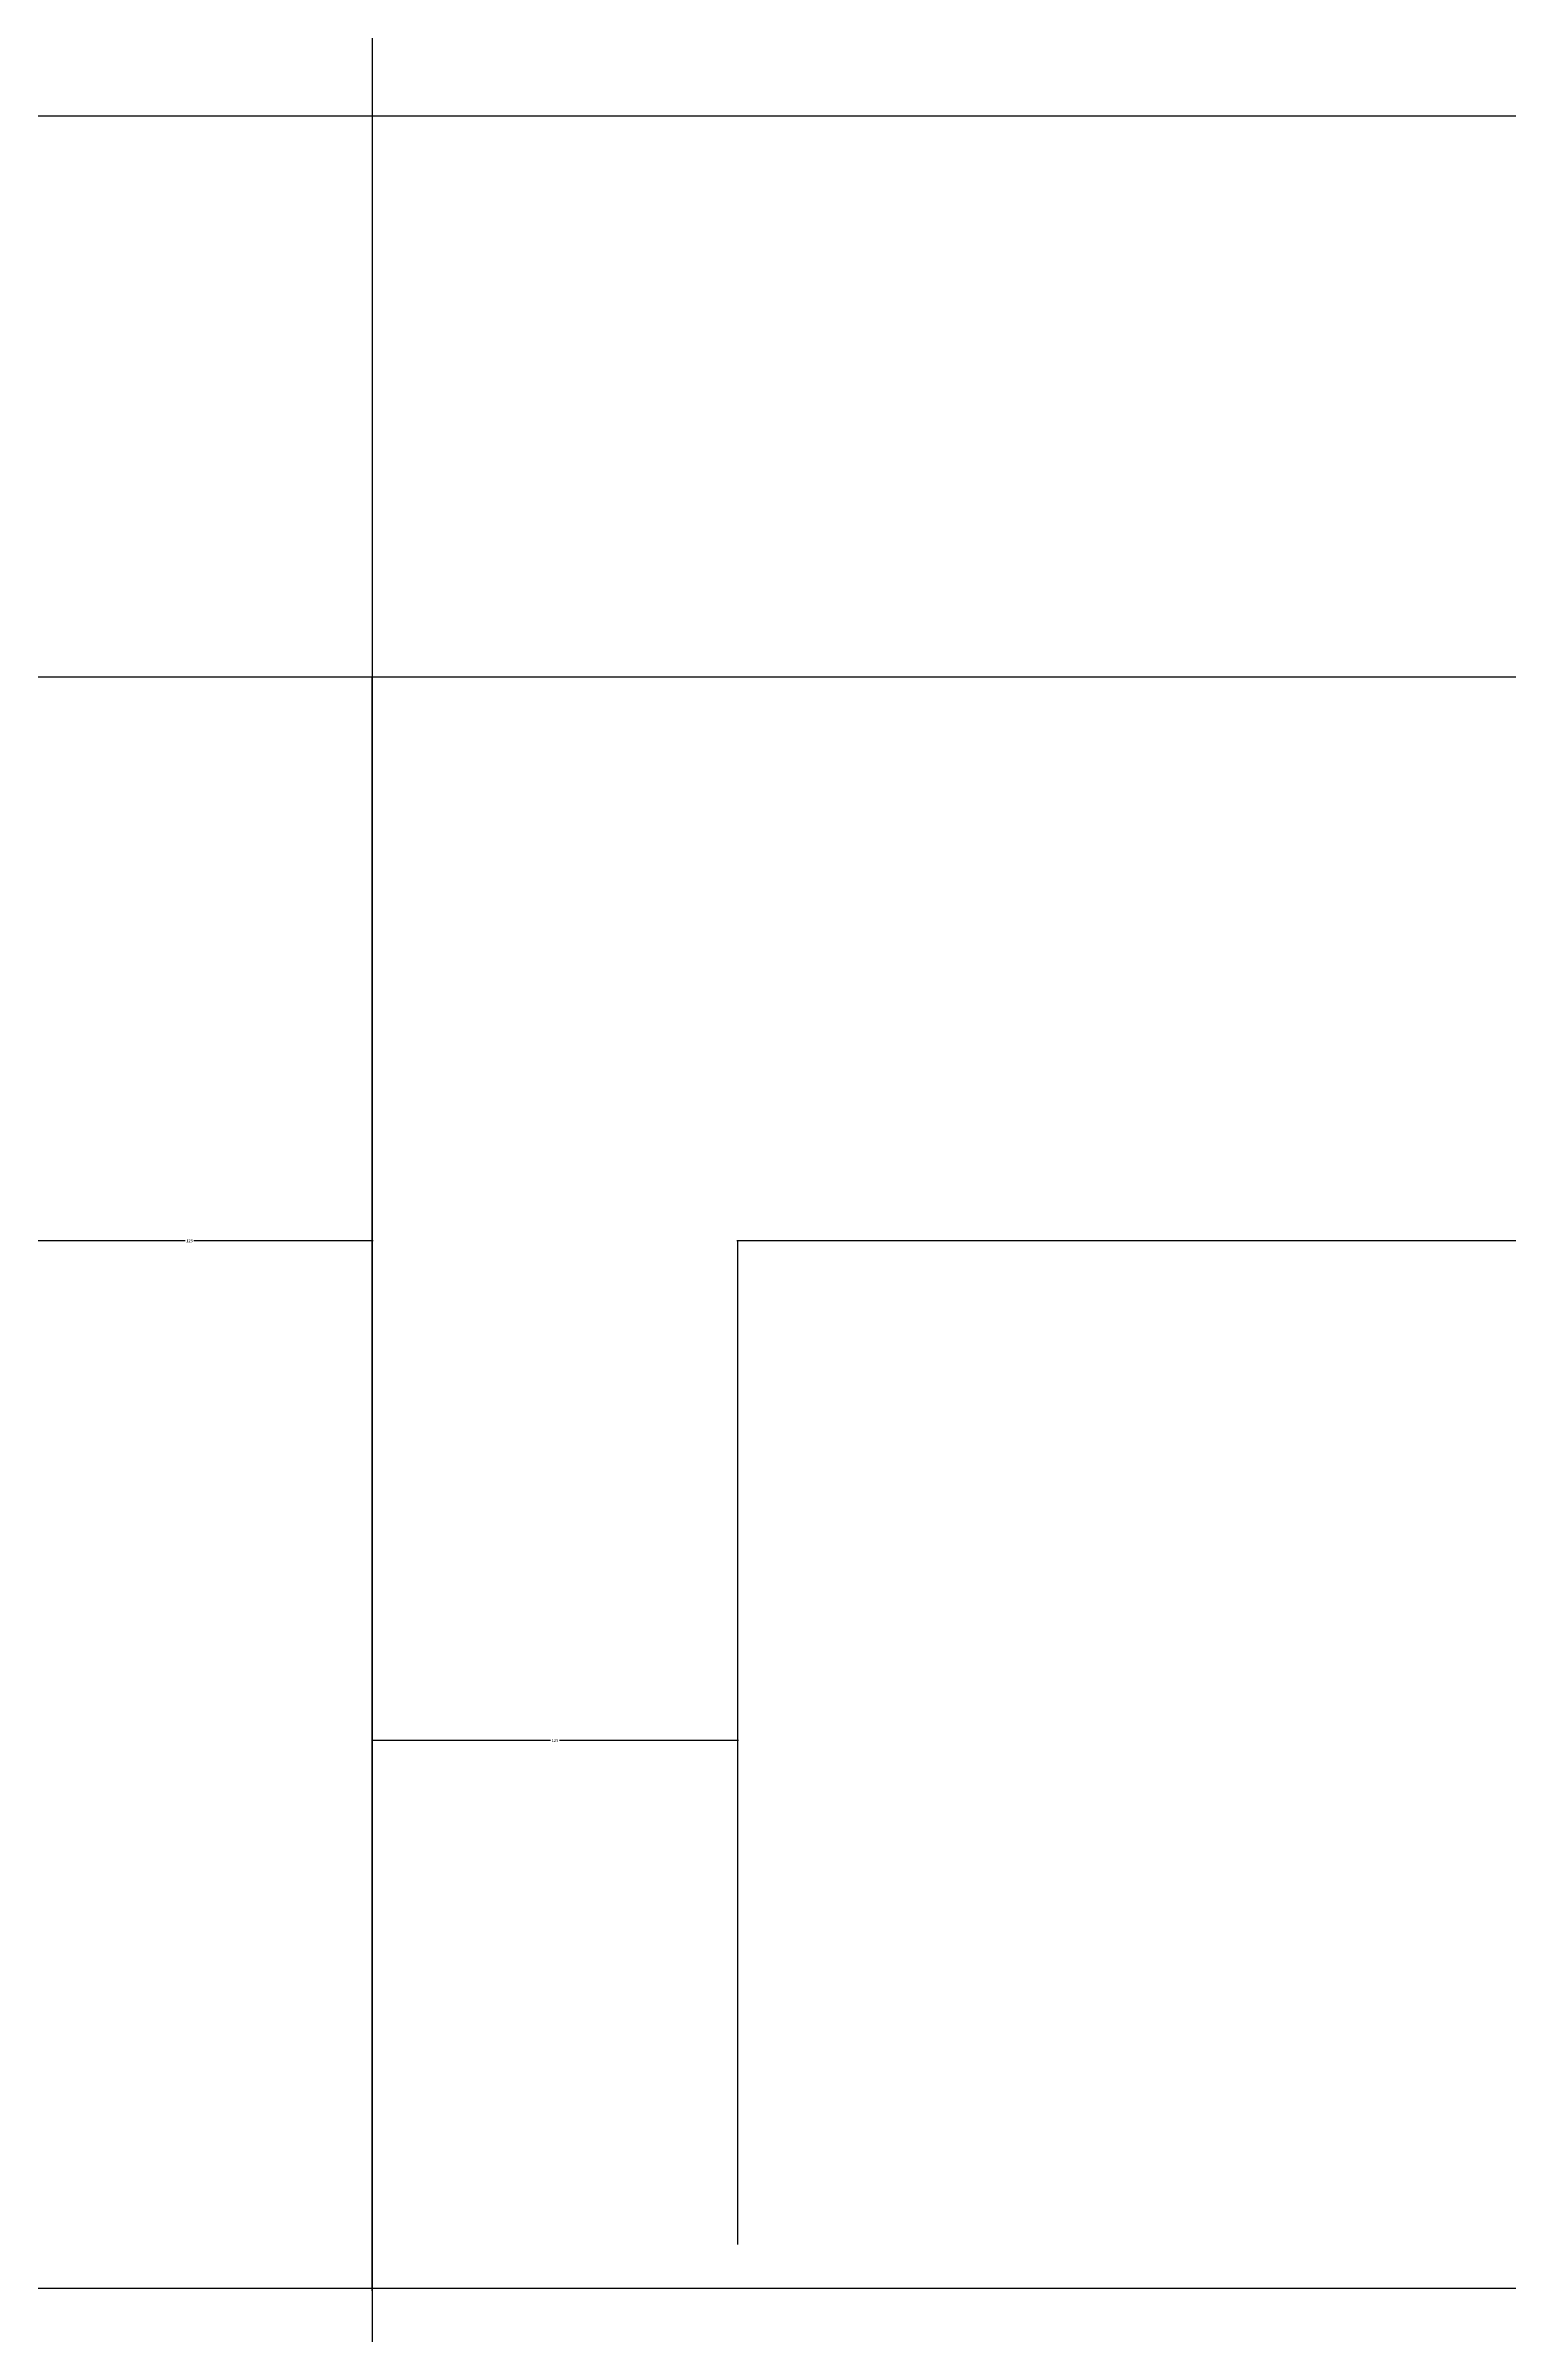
# Model space of a CAD drawing. Header units: metres. Extents: x -855790 to -837970, y 565220 to 577820.
# Drawn here: x -852326 to -851826, y 576181 to 576963 of the extents above; entities that cross this region are included whole.
import ezdxf

# ---------------------------------------------------------------- set-up
doc = ezdxf.new("R2010")
doc.units = ezdxf.units.M
for name, color, linetype in [('AXIS', 3, 'Continuous'), ('DOTE', 1, 'Continuous'), ('PUB_DIM', 3, 'Continuous'), ('WALL', 2, 'Continuous')]:
    doc.layers.add(name, color=color, linetype=linetype)
doc.dimstyles.get("Standard").update_dxf_attribs({"dimtxt": 2.5, "dimasz": 2.5, "dimexe": 1.25, "dimexo": 0.625, "dimtad": 1, "dimcen": 2.5, "dimazin": 3, "dimtfac": 1, "dimtmove": 0, "dimatfit": 3})

# ---------------------------------------------------------------- blocks, each defined once
blk = doc.blocks.new('*D36')
for p, q in [((-851788.12, 576554.65), (-852089.37, 576554.65)), ((-852089.12, 576211.35), (-852089.12, 576554.65)), ((-851483.87, 576554.65), (-851785.12, 576554.65)), ((-851484.12, 576211.35), (-851484.12, 576554.65))]:
    blk.add_line(p, q)
at = {"layer": 'Defpoints'}
for p in [(-851484.12, 576554.65), (-852089.12, 576211.35), (-851484.12, 576211.35)]:
    blk.add_point(p, dxfattribs=at)
at = {"layer": 'AXIS', "insert": (-851786.62, 576554.65), "char_height": 1, "attachment_point": 5}
blk.add_mtext('605', dxfattribs=at)
blk = doc.blocks.new('*D37')
for p, q in [((-850716.12, 576747.41), (-852214.37, 576747.41)), ((-852214.12, 576195.44), (-852214.12, 576747.41)), ((-849213.87, 576747.41), (-850712.12, 576747.41)), ((-849214.12, 576195.44), (-849214.12, 576747.41))]:
    blk.add_line(p, q)
at = {"layer": 'Defpoints'}
for p in [(-849214.12, 576747.41), (-852214.12, 576195.44), (-849214.12, 576195.44)]:
    blk.add_point(p, dxfattribs=at)
at = {"layer": 'PUB_DIM', "insert": (-850714.12, 576747.41), "char_height": 1, "attachment_point": 5}
blk.add_mtext('3000', dxfattribs=at)
blk = doc.blocks.new('*D38')
for p, q in [((-850716.12, 576939.38), (-853039.37, 576939.38)), ((-853039.12, 576195.44), (-853039.12, 576939.38)), ((-848388.87, 576939.38), (-850712.12, 576939.38)), ((-848389.12, 576195.44), (-848389.12, 576939.38))]:
    blk.add_line(p, q)
at = {"layer": 'Defpoints'}
for p in [(-848389.12, 576939.38), (-853039.12, 576195.44), (-848389.12, 576195.44)]:
    blk.add_point(p, dxfattribs=at)
at = {"layer": 'PUB_DIM', "insert": (-850714.12, 576939.38), "char_height": 1, "attachment_point": 5}
blk.add_mtext('4650', dxfattribs=at)
blk = doc.blocks.new('*D55')
for p, q in [((-852628.12, 576747.41), (-853039.37, 576747.41)), ((-853039.12, 576195.44), (-853039.12, 576747.41)), ((-852213.87, 576747.41), (-852625.12, 576747.41)), ((-852214.12, 576195.44), (-852214.12, 576747.41))]:
    blk.add_line(p, q)
at = {"layer": 'Defpoints'}
for p in [(-852214.12, 576747.41), (-853039.12, 576195.44), (-852214.12, 576195.44)]:
    blk.add_point(p, dxfattribs=at)
at = {"layer": 'PUB_DIM', "insert": (-852626.62, 576747.41), "char_height": 1, "attachment_point": 5}
blk.add_mtext('825', dxfattribs=at)
blk = doc.blocks.new('*D58')
for p, q in [((-852153.12, 576383.75), (-852214.37, 576383.75)), ((-852214.12, 576211.35), (-852214.12, 576383.75)), ((-852088.87, 576383.75), (-852150.12, 576383.75)), ((-852089.12, 576211.35), (-852089.12, 576383.75))]:
    blk.add_line(p, q)
at = {"layer": 'Defpoints'}
for p in [(-852089.12, 576383.75), (-852214.12, 576211.35), (-852089.12, 576211.35)]:
    blk.add_point(p, dxfattribs=at)
at = {"layer": 'AXIS', "insert": (-852151.62, 576383.75), "char_height": 1, "attachment_point": 5}
blk.add_mtext('125', dxfattribs=at)
blk = doc.blocks.new('*D59')
for p, q in [((-852278.12, 576554.65), (-852339.37, 576554.65)), ((-852339.12, 576211.35), (-852339.12, 576554.65)), ((-852213.87, 576554.65), (-852275.12, 576554.65)), ((-852214.12, 576211.35), (-852214.12, 576554.65))]:
    blk.add_line(p, q)
at = {"layer": 'Defpoints'}
for p in [(-852214.12, 576554.65), (-852339.12, 576211.35), (-852214.12, 576211.35)]:
    blk.add_point(p, dxfattribs=at)
at = {"layer": 'AXIS', "insert": (-852276.62, 576554.65), "char_height": 1, "attachment_point": 5}
blk.add_mtext('125', dxfattribs=at)

msp = doc.modelspace()

# ---------------------------------------------------------------- linework, layer by layer
at = {"layer": 'AXIS'}
msp.add_line((-852214.12, 577060.69), (-852214.12, 576371.34), dxfattribs=at)
at = {"layer": 'DOTE'}
msp.add_line((-852214.12, 576371.34), (-852214.12, 571371.34), dxfattribs=at)
at = {"layer": 'WALL'}
msp.add_line((-853039.12, 576196.34), (-848389.12, 576196.34), dxfattribs=at)

# ---------------------------------------------------------------- dimensions: what is measured, and where the dimension line sits
at = {"layer": 'AXIS'}
for base, p1, p2, picture, middle in [((-852214.12, 576554.65), (-852214.12, 576211.35), (-852339.12, 576211.35), '*D59', (-852276.62, 576554.65)), ((-851484.12, 576554.65), (-851484.12, 576211.35), (-852089.12, 576211.35), '*D36', (-851786.62, 576554.65)), ((-852089.12, 576383.75), (-852089.12, 576211.35), (-852214.12, 576211.35), '*D58', (-852151.62, 576383.75))]:
    dim = msp.add_linear_dim(base=base, p1=p1, p2=p2, dimstyle='Standard', dxfattribs=at)
    dim.commit()
    dim.dimension.update_dxf_attribs({"geometry": picture, "text_midpoint": middle})
at = {"layer": 'PUB_DIM'}
for base, p1, p2, picture, middle in [((-848389.12, 576939.38), (-848389.12, 576195.44), (-853039.12, 576195.44), '*D38', (-850714.12, 576939.38)), ((-852214.12, 576747.41), (-852214.12, 576195.44), (-853039.12, 576195.44), '*D55', (-852626.62, 576747.41)), ((-849214.12, 576747.41), (-849214.12, 576195.44), (-852214.12, 576195.44), '*D37', (-850714.12, 576747.41))]:
    dim = msp.add_linear_dim(base=base, p1=p1, p2=p2, dimstyle='Standard', dxfattribs=at)
    dim.commit()
    dim.dimension.update_dxf_attribs({"geometry": picture, "text_midpoint": middle})

doc.saveas('drawing.dxf')
